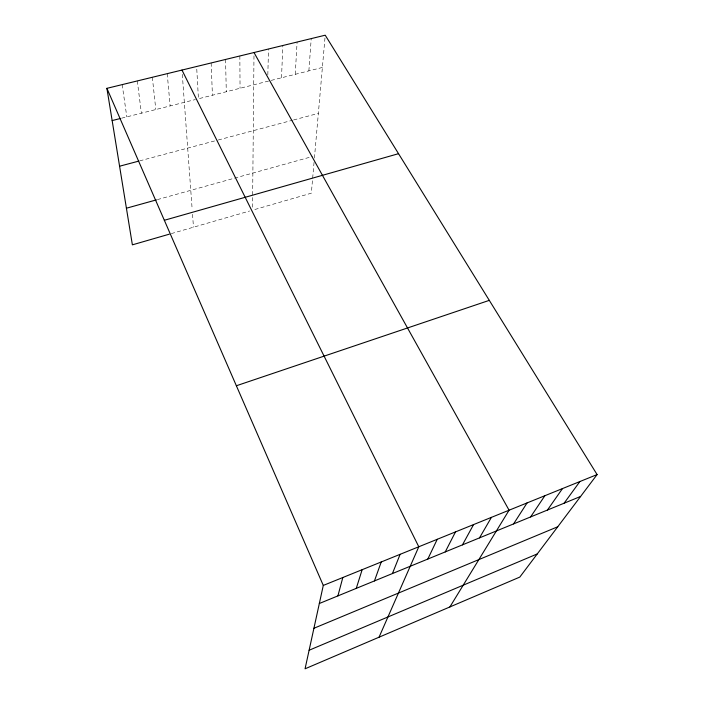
<?xml version="1.0" encoding="UTF-8"?>
<svg xmlns="http://www.w3.org/2000/svg" width="704" height="704" viewBox="0 0 704 704"><rect width="100%" height="100%" fill="white"/><g stroke="black" fill="none" stroke-linecap="round" stroke-linejoin="round"><path stroke-width="0.53" stroke-dasharray="3.52 2.64" d="M252.551 207.187L254.003 53.61M267.828 74.826L268.497 49.007M281.512 77.792L282.85 45.514M295.249 74.316L297.097 42.046M308.871 70.875L311.221 38.606M314.054 162.342L311.344 193.186L252.525 210.162M314.424 158.048L325.222 35.2M171.31 233.605L249.612 211.006M157.388 199.61L312.585 156.464M139.744 160.855L217.246 140.254M218.258 139.99L292.618 120.217M293.612 119.953L318.358 113.379M121.581 118.193L195.422 99.537M322.388 67.461L198.44 98.78L196.689 67.575M122.17 84.621L126.826 116.873M137.315 80.934L141.381 113.194M152.328 77.282L155.813 109.542M167.218 73.656L170.139 105.926M182.301 74.369L192.157 209.229M192.526 214.289L193.477 227.207M211.147 62.964L212.423 95.242M225.553 59.462L226.292 91.74M239.844 55.977L240.055 88.264"/><path stroke-width="1.06" d="M106.902 88.334L323.286 585.429L305.061 668.8L519.807 577.086L597.098 474.575L325.222 35.2L106.902 88.334L132.378 244.842L169.286 234.186M337.911 595.892L342.822 577.526M356.277 588.368L362.138 569.703M374.449 580.923L381.234 561.968M392.427 573.558L400.118 554.321M379.042 637.208L418.792 546.762L181.984 70.066M427.812 559.055L437.246 539.29M445.227 551.927L455.506 531.898M462.458 544.87L473.563 524.586M479.503 537.882L491.418 517.361M449.882 606.954L509.08 510.206L254.012 52.536M513.577 523.917L527.076 502.92M530.596 516.947L544.87 495.713M547.439 510.048L562.47 488.594M564.098 503.219L579.876 481.545M309.118 650.241L537.266 553.925M313.922 628.267L557.753 526.75M319.334 603.504L580.589 496.461M323.286 585.429L597.098 474.575M236.368 385.757L489.298 300.362M164.34 220.282L398.543 153.683M126.412 208.217L156.402 199.883M119.583 166.214L138.688 161.137M112.156 120.578L120.534 118.457"/></g></svg>
